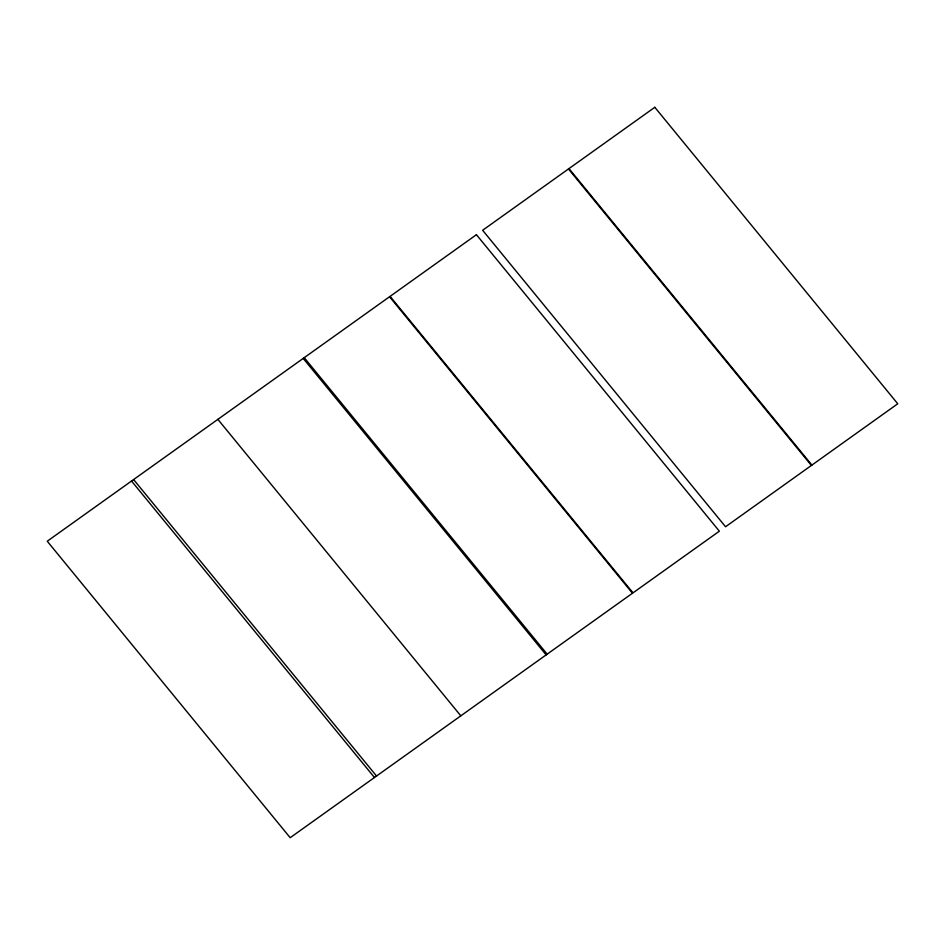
<?xml version="1.0" encoding="UTF-8"?>
<svg xmlns="http://www.w3.org/2000/svg" width="945" height="945" viewBox="0 0 945 945"><rect width="100%" height="100%" fill="white"/><g stroke="black" fill="none" stroke-linecap="round" stroke-linejoin="round"><path stroke-width="1.42" d="M568.984 168.6L811.92 465.082M568.465 168.966L811.401 465.448M304.243 357.683L547.167 654.164M303.203 358.415L546.139 654.897M217.882 419.356L460.817 715.837M133.599 479.552L376.535 776.034M131.532 481.029L374.468 777.511M389.553 296.742L47.25 541.225L290.186 837.707L632.489 593.224L389.553 296.742M476.422 234.703L390.072 296.376L633.008 592.858L719.358 531.184L476.422 234.703M654.814 107.293L482.635 230.273L725.559 526.755L897.75 403.775L654.814 107.293"/></g></svg>
